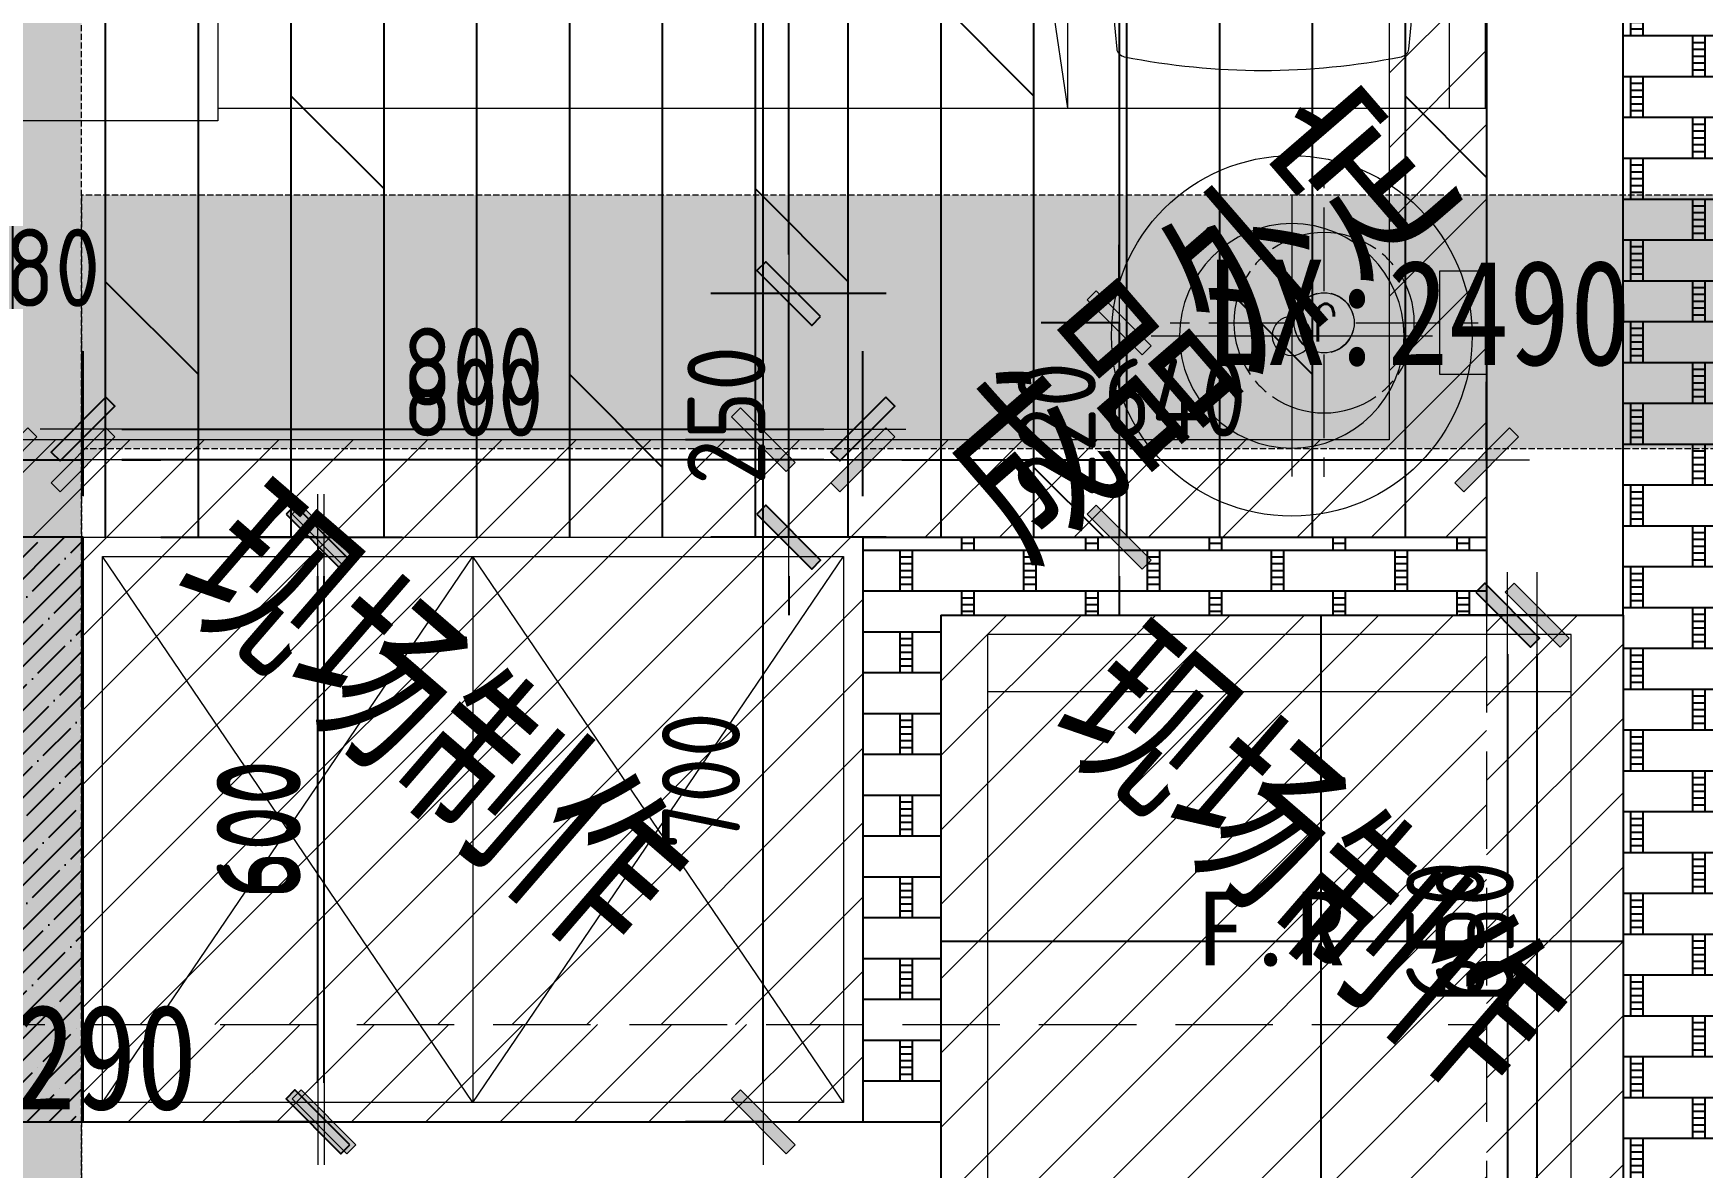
# Model space of a CAD drawing. Header units: millimetres. Extents: x 104198 to 1296755, y -81101 to 81453.
# Drawn here: x 573825 to 575538, y 14223 to 15387 of the extents above; entities that cross this region are included whole.
import ezdxf
from ezdxf.enums import TextEntityAlignment as Align

# ---------------------------------------------------------------- set-up
doc = ezdxf.new("R2010")
doc.units = ezdxf.units.MM
doc.header["$PDMODE"] = 3
doc.linetypes.add('DASH', pattern=[8.89, 6.35, -2.54])
doc.linetypes.add('NEGATIVE', pattern=[1.875, 0.625, -1.25])
doc.layers.get('Defpoints').update_dxf_attribs({"color": 250})
for name, color, linetype, lineweight in [('1-活动家具', 51, 'Continuous', 20), ('Lintel【过梁】', 6, 'DASH', 0), ('P★01 活动家具', 51, 'Continuous', 0), ('P★02 固定家具', 30, 'Continuous', 0), ('P★10 文字说明', 50, 'Continuous', 0), ('Q◆08 新建墙体填充', 250, 'Continuous', 0), ('T●01 天花造型', 51, 'Continuous', 0), ('T●02 天花填充', 250, 'Continuous', 0), ('天花尺寸', 44, 'Continuous', 0), ('天花灯具尺寸', 2, 'Continuous', 0)]:
    doc.layers.add(name, color=color, linetype=linetype, lineweight=lineweight)
for name, color, linetype in [('11-插座图', 1, 'Continuous'), ('D■02 地材填充', 250, 'Continuous'), ('P-新砌墙体填充', 8, 'Continuous'), ('墙体', 7, 'Continuous'), ('平面布置尺寸图', 7, 'Continuous')]:
    doc.layers.add(name, color=color, linetype=linetype)
doc.styles.add('CCD_DIM', font='ARCHS.SHX')
doc.styles.add('HB-SymText', font='romans.shx')
doc.styles.add('新宋体', font='', dxfattribs={"width": 0.85})
doc.styles.get('新宋体').set_extended_font_data('NSimSun')
doc.dimstyles.new('海龍1：40', dxfattribs={"dimscale": 40, "dimtxt": 2, "dimasz": 1, "dimexe": 2, "dimexo": 2, "dimgap": 0.6, "dimtad": 1, "dimdec": 0, "dimrnd": 5, "dimdsep": 46, "dimtxsty": 'CCD_DIM', "dimblk": 'WS-cj', "dimcen": 1, "dimclrd": 44, "dimclre": 44, "dimclrt": 2, "dimadec": 0, "dimazin": 2, "dimtfac": 1, "dimtdec": 4, "dimtix": 1, "dimtmove": 2, "dimatfit": 3, "dimldrblk": 'CCD_Leader_Arrow', "dimfxl": 5, "dimfxlon": 1, "dimtolj": 1, "dimarcsym": 0})

# ---------------------------------------------------------------- blocks, each defined once
blk = doc.blocks.new('WS-cj')
blk.add_hatch(color=2).paths.add_polyline_path([(0.588, 0.818), (-0.818, -0.588), (-0.588, -0.818), (0.818, 0.588)])
at = {"color": 2, "linetype": 'ByBlock', "lineweight": 0}
for p, q in [((-1.1, 0), (0, 0)), ((0, 0), (1.1, 0))]:
    blk.add_line(p, q, dxfattribs=at)
at = {"color": 2}
blk.add_lwpolyline([(0.588, 0.818), (-0.818, -0.588), (-0.588, -0.818), (0.818, 0.588)], close=True, dxfattribs=at)
blk = doc.blocks.new('*D437')
at = {"layer": 'Defpoints', "color": 0, "transparency": 16777216}
for p in [(573795.9, 14949.5), (573675.9, 14889.5), (573795.9, 14870.1)]:
    blk.add_point(p, dxfattribs=at)
at = {"layer": 'Q◆08 新建墙体填充', "color": 44, "lineweight": -2, "transparency": 16777216}
for p, q in [((573675.9, 14949.5), (573675.9, 15029.5)), ((573795.9, 14949.5), (573795.9, 15029.5)), ((573635.9, 14949.5), (573595.9, 14949.5)), ((573675.9, 14949.5), (573795.9, 14949.5)), ((573835.9, 14949.5), (573875.9, 14949.5))]:
    blk.add_line(p, q, dxfattribs=at)
at = {"layer": 'Q◆08 新建墙体填充', "color": 44, "lineweight": -2, "transparency": 16777216, "xscale": 40, "yscale": 40, "zscale": 40}
blk.add_blockref('WS-cj', (573675.9, 14949.5), dxfattribs=at)
at = {"layer": 'Q◆08 新建墙体填充', "color": 44, "lineweight": -2, "transparency": 16777216, "xscale": 40, "yscale": 40, "zscale": 40, "rotation": 180}
blk.add_blockref('WS-cj', (573795.9, 14949.5), dxfattribs=at)
at = {"layer": 'Q◆08 新建墙体填充', "color": 2, "transparency": 16777216, "insert": (573735.9, 15013.5), "char_height": 80, "attachment_point": 5, "style": 'CCD_DIM'}
blk.add_mtext('\\A1;120', dxfattribs=at)
blk = doc.blocks.new('CCD_Leader_Arrow')
at = {"color": 50, "linetype": 'ByBlock'}
blk.add_line((0, 0), (-1, 0), dxfattribs=at)
for points in [[(-0.859, 0.668), (-0.597, 0.852), (-0.24, 0), (0, 0)], [(-0.859, -0.668), (-0.597, -0.852), (-0.24, 0), (0, 0)]]:
    blk.add_solid(points, dxfattribs=at)
blk = doc.blocks.new('*D438')
at = {"layer": 'Defpoints', "color": 0, "transparency": 16777216}
for p in [(573875.9, 14949.5), (573795.9, 14870.1), (573875.9, 14870.1)]:
    blk.add_point(p, dxfattribs=at)
at = {"layer": 'Q◆08 新建墙体填充', "color": 44, "lineweight": -2, "transparency": 16777216}
for p, q in [((573795.9, 14949.5), (573795.9, 15029.5)), ((573875.9, 14949.5), (573875.9, 15029.5)), ((573755.9, 14949.5), (573715.9, 14949.5)), ((573795.9, 14949.5), (573875.9, 14949.5)), ((573915.9, 14949.5), (573955.9, 14949.5))]:
    blk.add_line(p, q, dxfattribs=at)
at = {"layer": 'Q◆08 新建墙体填充', "color": 44, "lineweight": -2, "transparency": 16777216, "xscale": 40, "yscale": 40, "zscale": 40}
blk.add_blockref('WS-cj', (573795.9, 14949.5), dxfattribs=at)
at = {"layer": 'Q◆08 新建墙体填充', "color": 44, "lineweight": -2, "transparency": 16777216, "xscale": 40, "yscale": 40, "zscale": 40, "rotation": 180}
blk.add_blockref('WS-cj', (573875.9, 14949.5), dxfattribs=at)
at = {"layer": 'Q◆08 新建墙体填充', "color": 2, "transparency": 16777216, "insert": (573844.7, 15146.6), "char_height": 80, "attachment_point": 5, "style": 'CCD_DIM'}
blk.add_mtext('\\A1;80', dxfattribs=at)
blk = doc.blocks.new('*D439')
at = {"layer": 'Defpoints', "color": 0, "transparency": 16777216}
for p in [(575316, 14949.5), (574676, 14870.1), (575316, 14870.1)]:
    blk.add_point(p, dxfattribs=at)
at = {"layer": 'Q◆08 新建墙体填充', "color": 44, "lineweight": -2, "transparency": 16777216}
for p, q in [((574676, 14949.5), (574676, 15029.5)), ((575316, 14949.5), (575316, 15029.5)), ((574716, 14949.5), (575276, 14949.5))]:
    blk.add_line(p, q, dxfattribs=at)
at = {"layer": 'Q◆08 新建墙体填充', "color": 44, "lineweight": -2, "transparency": 16777216, "xscale": 40, "yscale": 40, "zscale": 40, "rotation": 180}
blk.add_blockref('WS-cj', (574676, 14949.5), dxfattribs=at)
at = {"layer": 'Q◆08 新建墙体填充', "color": 44, "lineweight": -2, "transparency": 16777216, "xscale": 40, "yscale": 40, "zscale": 40}
blk.add_blockref('WS-cj', (575316, 14949.5), dxfattribs=at)
at = {"layer": 'Q◆08 新建墙体填充', "color": 2, "transparency": 16777216, "insert": (574996, 15013.5), "char_height": 80, "attachment_point": 5, "style": 'CCD_DIM'}
blk.add_mtext('\\A1;640', dxfattribs=at)
blk = doc.blocks.new('*D440')
at = {"layer": 'Defpoints', "color": 0, "transparency": 16777216}
for p in [(573875.9, 14949.5), (573875.9, 14832), (574676, 14832)]:
    blk.add_point(p, dxfattribs=at)
at = {"layer": 'Q◆08 新建墙体填充', "color": 44, "lineweight": -2, "transparency": 16777216}
for p, q in [((573875.9, 14912), (573875.9, 15029.5)), ((574676, 14912), (574676, 15029.5)), ((574636, 14949.5), (573915.9, 14949.5))]:
    blk.add_line(p, q, dxfattribs=at)
at = {"layer": 'Q◆08 新建墙体填充', "color": 44, "lineweight": -2, "transparency": 16777216, "xscale": 40, "yscale": 40, "zscale": 40, "rotation": 180}
blk.add_blockref('WS-cj', (573875.9, 14949.5), dxfattribs=at)
at = {"layer": 'Q◆08 新建墙体填充', "color": 44, "lineweight": -2, "transparency": 16777216, "xscale": 40, "yscale": 40, "zscale": 40}
blk.add_blockref('WS-cj', (574676, 14949.5), dxfattribs=at)
at = {"layer": 'Q◆08 新建墙体填充', "color": 2, "transparency": 16777216, "insert": (574275.9, 15013.5), "char_height": 80, "attachment_point": 5, "style": 'CCD_DIM'}
blk.add_mtext('\\A1;800', dxfattribs=at)
blk = doc.blocks.new('*D441')
at = {"layer": 'Defpoints', "color": 0, "transparency": 16777216}
for p in [(573875.9, 14870.1), (574123.2, 14870.1), (574046.8, 14270.1)]:
    blk.add_point(p, dxfattribs=at)
at = {"layer": 'Q◆08 新建墙体填充', "color": 44, "lineweight": -2, "transparency": 16777216}
for p, q in [((573955.9, 14870.1), (574203.2, 14870.1)), ((574123.2, 14310.1), (574123.2, 14830.1)), ((574123.2, 14270.1), (574203.2, 14270.1))]:
    blk.add_line(p, q, dxfattribs=at)
at = {"layer": 'Q◆08 新建墙体填充', "color": 44, "lineweight": -2, "transparency": 16777216, "xscale": 40, "yscale": 40, "zscale": 40}
for p, rotation in [((574123.2, 14870.1), 90), ((574123.2, 14270.1), 270)]:
    blk.add_blockref('WS-cj', p, dxfattribs=dict(at, rotation=rotation))
at = {"layer": 'Q◆08 新建墙体填充', "color": 2, "transparency": 16777216, "insert": (574059.2, 14570.1), "char_height": 80, "attachment_point": 5, "rotation": 90, "style": 'CCD_DIM'}
blk.add_mtext('\\A1;600', dxfattribs=at)
blk = doc.blocks.new('*D485')
at = {"layer": 'Defpoints', "color": 0, "transparency": 16777216}
for p in [(575316, 14790.1), (575337.6, 14140.1), (575456, 14140.1)]:
    blk.add_point(p, dxfattribs=at)
at = {"layer": '平面布置尺寸图', "color": 44, "lineweight": -2, "transparency": 16777216}
for p, q in [((575337.6, 14790.1), (575417.6, 14790.1)), ((575337.6, 14750.1), (575337.6, 14180.1)), ((575376, 14140.1), (575257.6, 14140.1))]:
    blk.add_line(p, q, dxfattribs=at)
at = {"layer": '平面布置尺寸图', "color": 44, "lineweight": -2, "transparency": 16777216, "xscale": 40, "yscale": 40, "zscale": 40}
for p, rotation in [((575337.6, 14790.1), 90), ((575337.6, 14140.1), 270)]:
    blk.add_blockref('WS-cj', p, dxfattribs=dict(at, rotation=rotation))
at = {"layer": '平面布置尺寸图', "color": 2, "transparency": 16777216, "insert": (575273.6, 14465.1), "char_height": 80, "attachment_point": 5, "rotation": 90, "style": 'CCD_DIM'}
blk.add_mtext('\\A1;650', dxfattribs=at)
blk = doc.blocks.new('*D486')
at = {"layer": 'Defpoints', "color": 0, "transparency": 16777216}
for p in [(574116.9, 14870.1), (574139.6, 14870.1), (574139.6, 14270.1)]:
    blk.add_point(p, dxfattribs=at)
at = {"layer": '平面布置尺寸图', "color": 44, "lineweight": -2, "transparency": 16777216}
for p, q in [((574116.9, 14870.1), (574036.9, 14870.1)), ((574116.9, 14310.1), (574116.9, 14830.1)), ((574116.9, 14270.1), (574036.9, 14270.1))]:
    blk.add_line(p, q, dxfattribs=at)
at = {"layer": '平面布置尺寸图', "color": 44, "lineweight": -2, "transparency": 16777216, "xscale": 40, "yscale": 40, "zscale": 40}
for p, rotation in [((574116.9, 14870.1), 90), ((574116.9, 14270.1), 270)]:
    blk.add_blockref('WS-cj', p, dxfattribs=dict(at, rotation=rotation))
at = {"layer": '平面布置尺寸图', "color": 2, "transparency": 16777216, "insert": (574052.9, 14570.1), "char_height": 80, "attachment_point": 5, "rotation": 90, "style": 'CCD_DIM'}
blk.add_mtext('\\A1;600', dxfattribs=at)
blk = doc.blocks.new('*D487')
at = {"layer": 'Defpoints', "color": 0, "transparency": 16777216}
for p in [(574676, 14981), (573875.9, 14870.1), (574676, 14870.1)]:
    blk.add_point(p, dxfattribs=at)
at = {"layer": '平面布置尺寸图', "color": 44, "lineweight": -2, "transparency": 16777216}
for p, q in [((573875.9, 14950.1), (573875.9, 15061)), ((574676, 14950.1), (574676, 15061)), ((573915.9, 14981), (574636, 14981))]:
    blk.add_line(p, q, dxfattribs=at)
at = {"layer": '平面布置尺寸图', "color": 44, "lineweight": -2, "transparency": 16777216, "xscale": 40, "yscale": 40, "zscale": 40, "rotation": 180}
blk.add_blockref('WS-cj', (573875.9, 14981), dxfattribs=at)
at = {"layer": '平面布置尺寸图', "color": 44, "lineweight": -2, "transparency": 16777216, "xscale": 40, "yscale": 40, "zscale": 40}
blk.add_blockref('WS-cj', (574676, 14981), dxfattribs=at)
at = {"layer": '平面布置尺寸图', "color": 2, "transparency": 16777216, "insert": (574275.9, 15045), "char_height": 80, "attachment_point": 5, "style": 'CCD_DIM'}
blk.add_mtext('\\A1;800', dxfattribs=at)
blk = doc.blocks.new('*D586')
at = {"layer": 'Defpoints', "color": 0, "transparency": 16777216}
for p in [(574573.9, 14970.1), (574637.3, 14970.1), (574637.3, 14270.1)]:
    blk.add_point(p, dxfattribs=at)
at = {"layer": '天花尺寸', "color": 44, "lineweight": -2, "transparency": 16777216}
for p, q in [((574573.9, 14970.1), (574493.9, 14970.1)), ((574573.9, 14310.1), (574573.9, 14930.1)), ((574573.9, 14270.1), (574493.9, 14270.1))]:
    blk.add_line(p, q, dxfattribs=at)
at = {"layer": '天花尺寸', "color": 44, "lineweight": -2, "transparency": 16777216, "xscale": 40, "yscale": 40, "zscale": 40}
for p, rotation in [((574573.9, 14970.1), 90), ((574573.9, 14270.1), 270)]:
    blk.add_blockref('WS-cj', p, dxfattribs=dict(at, rotation=rotation))
at = {"layer": '天花尺寸', "color": 2, "transparency": 16777216, "insert": (574509.9, 14620.1), "char_height": 80, "attachment_point": 5, "rotation": 90, "style": 'CCD_DIM'}
blk.add_mtext('\\A1;700', dxfattribs=at)
blk = doc.blocks.new('*D587')
at = {"layer": 'Defpoints', "color": 0, "transparency": 16777216}
for p in [(574573.9, 17150.1), (574573.9, 17150.1), (574637.3, 14970.1)]:
    blk.add_point(p, dxfattribs=at)
at = {"layer": '天花尺寸', "color": 44, "lineweight": -2, "transparency": 16777216}
for p, q in [((574573.9, 17150.1), (574493.9, 17150.1)), ((574573.9, 15010.1), (574573.9, 17110.1)), ((574573.9, 14970.1), (574493.9, 14970.1))]:
    blk.add_line(p, q, dxfattribs=at)
at = {"layer": '天花尺寸', "color": 44, "lineweight": -2, "transparency": 16777216, "xscale": 40, "yscale": 40, "zscale": 40}
for p, rotation in [((574573.9, 17150.1), 90), ((574573.9, 14970.1), 270)]:
    blk.add_blockref('WS-cj', p, dxfattribs=dict(at, rotation=rotation))
at = {"layer": '天花尺寸', "color": 2, "transparency": 16777216, "insert": (574509.9, 16060.1), "char_height": 80, "attachment_point": 5, "rotation": 90, "style": 'CCD_DIM'}
blk.add_mtext('\\A1;2180', dxfattribs=at)
blk = doc.blocks.new('*D831')
at = {"layer": '11-插座图', "color": 44, "lineweight": -2, "transparency": 16777216}
for p, q in [((574600, 15160.1), (574600, 15200.1)), ((574700, 15120.1), (574520, 15120.1)), ((574600, 14870.1), (574600, 15120.1)), ((574700, 14870.1), (574520, 14870.1)), ((574600, 14830.1), (574600, 14790.1))]:
    blk.add_line(p, q, dxfattribs=at)
at = {"layer": 'Defpoints', "color": 0, "transparency": 16777216}
for p in [(574600, 15120.1), (574780, 15120.1), (574780, 14870.1)]:
    blk.add_point(p, dxfattribs=at)
at = {"layer": '11-插座图', "color": 44, "lineweight": -2, "transparency": 16777216, "xscale": 40, "yscale": 40, "zscale": 40}
for p, rotation in [((574600, 15120.1), 270), ((574600, 14870.1), 90)]:
    blk.add_blockref('WS-cj', p, dxfattribs=dict(at, rotation=rotation))
at = {"layer": '11-插座图', "color": 2, "transparency": 16777216, "insert": (574536, 14995.1), "char_height": 80, "attachment_point": 5, "rotation": 90, "style": 'CCD_DIM'}
blk.add_mtext('\\A1;250', dxfattribs=at)
blk = doc.blocks.new('*D832')
at = {"layer": '11-插座图', "color": 44, "lineweight": -2, "transparency": 16777216}
for p, q in [((574600, 17020.1), (574520, 17020.1)), ((574600, 15160.1), (574600, 16980.1)), ((574700, 15120.1), (574520, 15120.1))]:
    blk.add_line(p, q, dxfattribs=at)
at = {"layer": 'Defpoints', "color": 0, "transparency": 16777216}
for p in [(574600, 17020.1), (574640, 17020.1), (574780, 15120.1)]:
    blk.add_point(p, dxfattribs=at)
at = {"layer": '11-插座图', "color": 44, "lineweight": -2, "transparency": 16777216, "xscale": 40, "yscale": 40, "zscale": 40}
for p, rotation in [((574600, 17020.1), 90), ((574600, 15120.1), 270)]:
    blk.add_blockref('WS-cj', p, dxfattribs=dict(at, rotation=rotation))
at = {"layer": '11-插座图', "color": 2, "transparency": 16777216, "insert": (574536, 16070.1), "char_height": 80, "attachment_point": 5, "rotation": 90, "style": 'CCD_DIM'}
blk.add_mtext('\\A1;1900', dxfattribs=at)
blk = doc.blocks.new('JBOX-C')
at = {"color": 0, "linetype": 'ByBlock', "flags": 128}
blk.add_lwpolyline([(2, 0, -1), (-2, 0, -1)], format="xyb", close=True, dxfattribs=at)
at = {"color": 0, "linetype": 'Continuous'}
for start, end in [(103.2436, 166.7565), (13.2437, 76.7563), (193.2438, 256.7561), (283.244, 346.7563)]:
    blk.add_arc((0, 0), 2, start, end, dxfattribs=at)
at = {"style": 'HB-SymText', "flags": 8}
blk.add_attdef('?', text='', height=2.5, dxfattribs=at).set_placement((0, 0), align=Align.MIDDLE)
blk.add_attdef('?', text='', height=2.5, dxfattribs=at).set_placement((0, 0), align=Align.MIDDLE)
blk = doc.blocks.new('CLT-A_FIXT')
at = {"color": 0, "linetype": 'Continuous'}
for p, q in [((0, 1.70688), (0, 1.49352)), ((0, 1.28016), (0, 0.35)), ((-1.49352, 0), (-1.70688, 0)), ((-0.35, 0), (-1.28016, 0)), ((1.28016, 0), (0.35, 0)), ((1.70688, 0), (1.49352, 0)), ((0, -0.35), (0, -1.28016)), ((0, -1.49352), (0, -1.70688))]:
    blk.add_line(p, q, dxfattribs=at)
for start, end in [(54.999995, 124.99991), (130.000113, 139.999945), (40.000017, 50.000021), (145.000148, 215.000121), (324.999996, 34.999986), (219.999751, 230.000156), (309.999961, 319.999793), (234.999786, 304.999758)]:
    blk.add_arc((0, 0), 1, start, end, dxfattribs=at)
blk = doc.blocks.new('CLT-A600')
at = {"linetype": 'NEGATIVE', "xscale": 300, "yscale": 300, "zscale": 2000}
blk.add_blockref('CLT-A_FIXT', (0, 0), dxfattribs=at)
at = {"xscale": 300, "yscale": 300, "zscale": 2000}
blk.add_blockref('CLT-A_FIXT', (0, 0), dxfattribs=at)
ref = blk.add_blockref('JBOX-C', (0, 0), dxfattribs=dict(xscale=50, yscale=50, zscale=50))
ref.add_attrib('?', 'J', dxfattribs={"height": 125, "style": 'HB-SymText', "flags": 8}).set_placement((0, 0), align=Align.MIDDLE)
ref.add_attrib('?', 'J', dxfattribs={"height": 125, "style": 'HB-SymText', "flags": 8}).set_placement((0, 0), align=Align.MIDDLE)
blk = doc.blocks.new('ehd')
at = {"layer": 'T●01 天花造型'}
blk.add_lwpolyline([(573564.6, 9604.1), (573564.6, 9498.2), (573516.3, 9498.2), (573516.3, 9604.1)], close=True, dxfattribs=at)
at = {"layer": 'T●01 天花造型', "extrusion": (0, 0, -1), "xscale": 0.3084677419235136, "yscale": 0.3084677419235136, "zscale": -0.3084677419235136}
blk.add_blockref('CLT-A600', (-573397.9, 9551.2), dxfattribs=at)
blk = doc.blocks.new('*D911')
at = {"layer": 'Defpoints', "color": 0, "transparency": 16777216}
for p in [(574991.3, 17030.1), (574939, 15090.1), (574991.3, 15090.1)]:
    blk.add_point(p, dxfattribs=at)
at = {"layer": '天花灯具尺寸', "color": 44, "lineweight": -2, "transparency": 16777216}
for p, q in [((574939, 17030.1), (574859, 17030.1)), ((574939, 16990.1), (574939, 15130.1)), ((574939, 15090.1), (574859, 15090.1))]:
    blk.add_line(p, q, dxfattribs=at)
at = {"layer": '天花灯具尺寸', "color": 44, "lineweight": -2, "transparency": 16777216, "xscale": 40, "yscale": 40, "zscale": 40}
for p, rotation in [((574939, 17030.1), 90), ((574939, 15090.1), 270)]:
    blk.add_blockref('WS-cj', p, dxfattribs=dict(at, rotation=rotation))
at = {"layer": '天花灯具尺寸', "color": 2, "transparency": 16777216, "insert": (574875, 16060.1), "char_height": 80, "attachment_point": 5, "rotation": 90, "style": 'CCD_DIM'}
blk.add_mtext('\\A1;1940', dxfattribs=at)
blk = doc.blocks.new('*D912')
at = {"layer": 'Defpoints', "color": 0, "transparency": 16777216}
for p in [(574991.3, 15090.1), (574897, 14870.1), (574939, 14870.1)]:
    blk.add_point(p, dxfattribs=at)
at = {"layer": '天花灯具尺寸', "color": 44, "lineweight": -2, "transparency": 16777216}
for p, q in [((574939, 15130.1), (574939, 15170.1)), ((574939, 15090.1), (574859, 15090.1)), ((574939, 15090.1), (574939, 14870.1)), ((574939, 14870.1), (575019, 14870.1)), ((574939, 14830.1), (574939, 14790.1))]:
    blk.add_line(p, q, dxfattribs=at)
at = {"layer": '天花灯具尺寸', "color": 44, "lineweight": -2, "transparency": 16777216, "xscale": 40, "yscale": 40, "zscale": 40}
for p, rotation in [((574939, 15090.1), 270), ((574939, 14870.1), 90)]:
    blk.add_blockref('WS-cj', p, dxfattribs=dict(at, rotation=rotation))
at = {"layer": '天花灯具尺寸', "color": 2, "transparency": 16777216, "insert": (574875, 14980.1), "char_height": 80, "attachment_point": 5, "rotation": 90, "style": 'CCD_DIM'}
blk.add_mtext('\\A1;220', dxfattribs=at)
blk = doc.blocks.new('*D917')
at = {"layer": 'Defpoints', "color": 0, "transparency": 16777216}
for p in [(575367.9, 14790.1), (575405.7, 14790.1), (575456, 14140.1)]:
    blk.add_point(p, dxfattribs=at)
at = {"layer": 'Q◆08 新建墙体填充', "color": 44, "lineweight": -2, "transparency": 16777216}
for p, q in [((575367.9, 14790.1), (575287.9, 14790.1)), ((575367.9, 14180.1), (575367.9, 14750.1)), ((575376, 14140.1), (575287.9, 14140.1))]:
    blk.add_line(p, q, dxfattribs=at)
at = {"layer": 'Q◆08 新建墙体填充', "color": 44, "lineweight": -2, "transparency": 16777216, "xscale": 40, "yscale": 40, "zscale": 40}
for p, rotation in [((575367.9, 14790.1), 90), ((575367.9, 14140.1), 270)]:
    blk.add_blockref('WS-cj', p, dxfattribs=dict(at, rotation=rotation))
at = {"layer": 'Q◆08 新建墙体填充', "color": 2, "transparency": 16777216, "insert": (575303.9, 14465.1), "char_height": 80, "attachment_point": 5, "rotation": 90, "style": 'CCD_DIM'}
blk.add_mtext('\\A1;650', dxfattribs=at)
blk = doc.blocks.new('A$C41F843A1')
at = {"layer": '1-活动家具', "color": 51}
blk.add_line((12.9, 1300.6), (12.9, 0), dxfattribs=at)
at = {"layer": '1-活动家具', "color": 45}
for q in [(1512.9, 651.5), (1512.9, 428.6)]:
    blk.add_line((12.9, 428.6), q, dxfattribs=at)
at = {"layer": '1-活动家具', "color": 51}
for points in [[(1525.7, 1300.6), (0, 1300.6), (0, 1704.6), (1525.7, 1704.6)], [(1512.9, 37.5), (12.9, 37.5), (12.9, 0), (1512.9, 0)]]:
    blk.add_lwpolyline(points, close=True, dxfattribs=at)
at = {"layer": '1-活动家具', "color": 45}
blk.add_lwpolyline([(647.5, 378.2, -0.322023), (655.6, 370.6, -0.09885), (655.6, 86.7, -0.322023), (647.5, 79.1, -0.049649), (73.6, 79.1, -0.322023), (65.5, 86.7, -0.09885), (65.5, 370.6, -0.322023), (73.6, 378.2, -0.049649)], format="xyb", close=True, dxfattribs=at)
blk = doc.blocks.new('A$C1AED7FCF')
at = {"layer": '1-活动家具', "color": 45}
for points in [[(247.5, 0), (247.5, 495.1)], [(0, 247.5), (495.1, 247.5)]]:
    blk.add_lwpolyline(points, dxfattribs=at)
at = {"layer": '1-活动家具', "color": 51, "ltscale": 2000}
blk.add_circle((247.5, 247.5), 197.5, dxfattribs=at)
at = {"layer": '1-活动家具', "color": 45}
blk.add_circle((247.5, 247.5), 34.5, dxfattribs=at)

msp = doc.modelspace()

# ---------------------------------------------------------------- hatches: boundary and pattern name
at = {"layer": 'D■02 地材填充'}
h = msp.add_hatch(dxfattribs=at)
h.set_pattern_fill('_USER', color=256, scale=800, style=0, double=1, pattern_type=0)
h.set_pattern_definition([(0, (572745.9, 13655.1), (0, 800), []), (90, (572745.9, 13655.1), (-800, 5e-14), [])])
h.paths.add_polyline_path([(578016, 17510.1), (578116, 17510.1), (578386, 17510.1), (578386, 17720.1), (578616, 17720.1), (578616, 18730.1), (576116, 18730.1), (575566, 18730.1), (575566, 18620.1), (575566, 18190.1), (575566, 17510.1), (575866, 17510.1), (575866, 17230.1), (575556, 17230.1), (575556, 15420.1), (575556, 14140.1), (575456, 14140.1), (575456, 14790.1), (574756, 14790.1), (574756, 14270.1), (574756, 14140.1), (573710.9, 14140.1), (573710.9, 14120.1), (573660.9, 14120.1), (573660.9, 14140.1), (572830.9, 14140.1), (572830.9, 14120.1), (572780.9, 14120.1), (572780.9, 14140.1), (572756, 14140.1), (572745.9, 14140.1), (572745.9, 14125.1), (572765.9, 14125.1), (572765.9, 14075.1), (572745.9, 14075.1), (572745.9, 13245.1), (572765.9, 13245.1), (572765.9, 13190.1), (572800.9, 13190.1), (572800.9, 13170.1), (573630.9, 13170.1), (573630.9, 13190.1), (573680.9, 13190.1), (573680.9, 13170.1), (573975.9, 13170.1), (574161, 13170.1), (574161, 13190.1), (574211, 13190.1), (574211, 13170.1), (574881, 13170.1), (574881, 13190.1), (574931, 13190.1), (574931, 13170.1), (575806, 13170.1), (575806, 10920.1), (575636, 10920.1), (575636, 10290.1), (575691, 10290.1), (575691, 10270.1), (576411, 10270.1), (576411, 10290.1), (576461, 10290.1), (576461, 10270.1), (576476, 10270.1), (577146, 10270.1), (577146, 10300.1), (577216, 10300.1), (577216, 10270.1), (578186, 10270.1), (578186, 10300.1), (578246, 10300.1), (578246, 10270.1), (578316, 10270.1), (578316, 13170.1), (578616, 13170.1), (578616, 17230.1), (578316, 17230.1), (578116, 17230.1), (578016, 17230.1)])
h = msp.add_hatch(dxfattribs=at)
h.set_pattern_fill('DOLMIT', color=256, scale=15, angle=90, style=0)
h.set_pattern_definition([(90, (572756, 14370.08), (-95.25, 6e-15), []), (135, (572756, 14370.08), (-190.5, -190.5), [134.704, -269.408])])
h.paths.add_polyline_path([(575316, 17250.1), (572756, 17250.1), (572756, 14370.1), (572780.9, 14370.1), (572780.9, 14390.1), (572830.9, 14390.1), (572830.9, 14370.1), (573660.9, 14370.1), (573660.9, 14390.1), (573710.9, 14390.1), (573710.9, 14370.1), (573795.9, 14370.1), (573795.9, 14870.1), (573875.9, 14870.1), (574676, 14870.1), (575316, 14870.1), (575316, 15420.1)])
at = {"layer": 'Lintel【过梁】'}
h = msp.add_hatch(dxfattribs=at)
h.set_pattern_fill('AR-CONC', color=250)
h.set_pattern_definition([(50, (-23.27, 469.2), (182.18467, -15.939086), [19.05, -209.55]), (355, (-23.27, 469.2), (-35.24342, 191.056845), [15.24, -167.640584]), (100.451445, (-8.09, 467.88), (146.941247, 175.11775), [16.19001, -178.090245]), (46.1842, (-23.27, 520), (271.07904, -42.04233), [28.575, -314.325]), (96.63556, (-0.68, 516.5), (237.40413, 247.42612), [24.28502, -267.13561]), (351.18415, (-23.27, 520), (237.40413, 247.42612), [22.85997, -251.45973]), (21, (2.13, 507.3), (151.61439, -102.2652), [19.05, -209.55]), (326, (2.13, 507.3), (61.80203, 184.187966), [15.24, -167.64]), (71.451445, (14.76, 498.78), (213.41642, 81.92277), [16.19001, -178.08994]), (37.5, (-23.27, 469.205), (3.088603, 84.555039), [0, -165.608, 0, -170.18, 0, -168.275]), (7.5, (-23.27, 469.205), (66.819663, 100.180575), [0, -97.028, 0, -161.798, 0, -64.135]), (327.5, (-79.91, 469.205), (135.590595, -5.728744), [0, -63.5, 0, -198.12, 0, -262.89]), (317.5, (-105.31, 469.2), (148.129181, 25.42649), [0, -82.55, 0, -131.572, 0, -186.69])])
h.paths.add_polyline_path([(570024.4, 15081.1), (570264.4, 15081.1), (570264.4, 10181.1), (570024.4, 10181.1)])
h.paths.add_polyline_path([(573634.4, 12811.1), (573874.4, 12811.1), (573874.4, 15671.1), (573634.4, 15671.1)])
h.paths.add_polyline_path([(578954.4, 13731.1), (573874.4, 13731.1), (573874.4, 13971.1), (578954.4, 13971.1)])
h.paths.add_polyline_path([(575884.4, 13731.1), (575644.4, 13731.1), (575644.4, 10991.1), (575884.4, 10991.1)])
h.paths.add_polyline_path([(576294.4, 13971.1), (576054.4, 13971.1), (576054.4, 16351.1), (576294.4, 16351.1)])
h.paths.add_polyline_path([(573874.4, 14961.1), (576054.4, 14961.1), (576054.4, 15221.1), (573874.4, 15221.1)])
at = {"layer": 'P-新砌墙体填充', "lineweight": -3}
h = msp.add_hatch(dxfattribs=at)
h.set_pattern_fill('BRSTONE', color=256, scale=5, style=0)
h.set_pattern_definition([(0, (774942.82, -149614.948), (9e-15, 41.91), []), (90, (775057.12, -149614.95), (-63.5, 41.91), [41.91, -41.91]), (90, (775044.42, -149614.95), (-63.5, 41.91), [41.91, -41.91]), (0, (775057.12, -149607.963), (63.5, 41.91), [-114.3, 12.7]), (0, (775057.12, -149600.978), (63.5, 41.91), [-114.3, 12.7]), (0, (775057.12, -149593.993), (63.5, 41.91), [-114.3, 12.7]), (0, (775057.12, -149587.008), (63.5, 41.91), [-114.3, 12.7]), (0, (775057.12, -149580.023), (63.5, 41.91), [-114.3, 12.7])])
h.paths.add_polyline_path([(575556, 15420.1), (575456, 15420.1), (575456, 14790.1), (575456, 14140.1), (575556, 14140.1)])
at = {"layer": 'P-新砌墙体填充'}
h = msp.add_hatch(dxfattribs=at)
h.set_pattern_fill('ANSI35', color=256, scale=5, style=0)
h.set_pattern_definition([(45, (573795.87, 14270.112), (-22.4506, 22.4506), []), (45, (573818.32, 14270.112), (-22.4506, 22.4506), [39.6875, -7.9375, 0, -7.9375])])
h.paths.add_polyline_path([(573875.9, 14870.1), (573795.9, 14870.1), (573795.9, 14270.1), (573875.9, 14270.1)])
at = {"layer": 'P-新砌墙体填充', "lineweight": -3}
h = msp.add_hatch(dxfattribs=at)
h.set_pattern_fill('BRSTONE', color=256, scale=5, style=0)
h.set_pattern_definition([(0, (574676, 14270.11), (9e-15, 41.91), []), (90, (574790.3, 14270.11), (-63.5, 41.91), [41.91, -41.91]), (90, (574777.6, 14270.11), (-63.5, 41.91), [41.91, -41.91]), (0, (574790.3, 14277.097), (63.5, 41.91), [-114.3, 12.7]), (0, (574790.3, 14284.08), (63.5, 41.91), [-114.3, 12.7]), (0, (574790.3, 14291.067), (63.5, 41.91), [-114.3, 12.7]), (0, (574790.3, 14298.05), (63.5, 41.91), [-114.3, 12.7]), (0, (574790.3, 14305.037), (63.5, 41.91), [-114.3, 12.7])])
h.paths.add_polyline_path([(574756, 14790.1), (575316, 14790.1), (575316, 14870.1), (574676, 14870.1), (574676, 14270.1), (574756, 14270.1)])
at = {"layer": 'T●02 天花填充'}
h = msp.add_hatch(dxfattribs=at)
h.set_pattern_fill('ANSI31', color=256, scale=17, style=0)
h.set_pattern_definition([(45, (572866, 14370.08), (-38.1661, 38.1661), [])])
edge = h.paths.add_edge_path()
edge.add_line((574676, 14870.1), (575316, 14870.1))
edge.add_line((575316, 14870.1), (575316, 15420.1))
edge.add_line((575316, 15420.1), (575316, 17250.1))
edge.add_line((575316, 17250.1), (572866, 17250.1))
edge.add_line((572866, 17250.1), (572866, 17150.1))
edge.add_line((572866, 17150.1), (575216, 17150.1))
edge.add_line((575216, 17150.1), (575216, 14970.1))
edge.add_line((575216, 14970.1), (573611, 14970.1))
edge.add_spline(control_points=[(573611, 14970.1), (573614.9, 14965.5), (573621.9, 14950.2), (573611.9, 14925.5), (573596.2, 14919.8), (573589.8, 14917.5)], knot_values=[0, 0, 0, 0, 26.743925, 70.176653, 99.95016, 99.95016, 99.95016, 99.95016], degree=3, periodic=0)
edge.add_line((573589.8, 14917.5), (573589.8, 14970.1))
edge.add_line((573589.8, 14970.1), (573474.1, 14970.1))
edge.add_spline(control_points=[(573474.1, 14970.1), (573477.9, 14965.5), (573485, 14950.2), (573475, 14925.5), (573459.3, 14919.8), (573452.9, 14917.5)], knot_values=[0, 0, 0, 0, 26.743925, 70.176653, 99.95016, 99.95016, 99.95016, 99.95016], degree=3, periodic=0)
edge.add_line((573452.9, 14917.5), (573452.9, 14970.1))
edge.add_line((573452.9, 14970.1), (573337.1, 14970.1))
edge.add_spline(control_points=[(573337.1, 14970.1), (573341, 14965.5), (573348, 14950.2), (573338, 14925.5), (573322.3, 14919.8), (573315.9, 14917.5)], knot_values=[0, 0, 0, 0, 26.743925, 70.176653, 99.95016, 99.95016, 99.95016, 99.95016], degree=3, periodic=0)
edge.add_line((573315.9, 14917.5), (573315.9, 14970.1))
edge.add_line((573315.9, 14970.1), (573200.2, 14970.1))
edge.add_spline(control_points=[(573200.2, 14970.1), (573204.1, 14965.5), (573211.1, 14950.2), (573201.1, 14925.5), (573185.4, 14919.8), (573179, 14917.5)], knot_values=[0, 0, 0, 0, 26.743925, 70.176653, 99.95016, 99.95016, 99.95016, 99.95016], degree=3, periodic=0)
edge.add_line((573179, 14917.5), (573179, 14970.1))
edge.add_line((573179, 14970.1), (573063.2, 14970.1))
edge.add_spline(control_points=[(573063.2, 14970.1), (573067.1, 14965.5), (573074.1, 14950.2), (573064.1, 14925.5), (573048.4, 14919.8), (573042, 14917.5)], knot_values=[0, 0, 0, 0, 26.743925, 70.176653, 99.95016, 99.95016, 99.95016, 99.95016], degree=3, periodic=0)
edge.add_line((573042, 14917.5), (573042, 14970.1))
edge.add_line((573042, 14970.1), (572866, 14970.1))
edge.add_line((572866, 14970.1), (572866, 14370.1))
edge.add_line((572866, 14370.1), (573795.9, 14370.1))
edge.add_line((573795.9, 14370.1), (573795.9, 14458.5))
edge.add_line((573795.9, 14458.5), (573717.4, 14458.5))
edge.add_line((573717.4, 14458.5), (573717.4, 14452.2))
edge.add_line((573717.4, 14452.2), (572917.5, 14452.2))
edge.add_line((572917.5, 14452.2), (572917.5, 14873.7))
edge.add_line((572917.5, 14873.7), (573717.4, 14873.7))
edge.add_line((573717.4, 14873.7), (573717.4, 14692.7))
edge.add_line((573717.4, 14692.7), (573795.9, 14692.7))
edge.add_line((573795.9, 14692.7), (573795.9, 14870.1))
edge.add_line((573795.9, 14870.1), (573875.9, 14870.1))
edge.add_line((573875.9, 14870.1), (573875.9, 14370.1))
edge.add_line((573875.9, 14370.1), (574676, 14370.1))
edge.add_line((574676, 14370.1), (574676, 14870.1))
h = msp.add_hatch(dxfattribs=at)
h.set_pattern_fill('ANSI31', color=256, scale=17, style=0)
h.set_pattern_definition([(45, (572745.87, 13170.093), (-38.1661, 38.1661), [])])
h.paths.add_polyline_path([(573660.9, 14290.1), (573710.9, 14290.1), (573710.9, 14270.1), (573795.9, 14270.1), (573795.9, 14370.1), (572756, 14370.1), (572756, 14270.1), (572780.9, 14270.1), (572780.9, 14290.1), (572830.9, 14290.1), (572830.9, 14270.1), (573660.9, 14270.1)])
h.paths.add_polyline_path([(574676, 14370.1), (573875.9, 14370.1), (573875.9, 14270.1), (574676, 14270.1)])
h.paths.add_polyline_path([(575316, 14370.1), (574756, 14370.1), (574756, 14270.1), (574756, 14140.1), (575316, 14140.1)])
h.paths.add_polyline_path([(575316, 14790.1), (574756, 14790.1), (574756, 14370.1), (575316, 14370.1)])
h.paths.add_polyline_path([(575316, 14140.1), (574756, 14140.1), (573710.9, 14140.1), (573710.9, 14120.1), (573660.9, 14120.1), (573660.9, 14140.1), (572830.9, 14140.1), (572830.9, 14120.1), (572780.9, 14120.1), (572780.9, 14140.1), (572756, 14140.1), (572745.9, 14140.1), (572745.9, 14125.1), (572765.9, 14125.1), (572765.9, 14075.1), (572745.9, 14075.1), (572745.9, 13245.1), (572765.9, 13245.1), (572765.9, 13190.1), (572810.9, 13190.1), (572810.9, 13170.1), (573630.9, 13170.1), (573630.9, 13190.1), (573680.9, 13190.1), (573680.9, 13170.1), (573976, 13170.1), (574161, 13170.1), (574161, 13190.1), (574211, 13190.1), (574211, 13170.1), (574881, 13170.1), (574881, 13190.1), (574931, 13190.1), (574931, 13170.1), (575316, 13170.1)])
h.paths.add_polyline_path([(572785.9, 13210.1), (572785.9, 14100.1), (575276, 14100.1), (575276, 13210.1)], flags=16)
h.paths.add_polyline_path([(574486.5, 13655.1, -1), (574405.4, 13655.1, -1)], flags=0)
h.paths.add_polyline_path([(573656.4, 13655.1, -1), (573575.4, 13655.1, -1)], flags=0)
h = msp.add_hatch(dxfattribs=at)
h.set_pattern_fill('ANSI31', color=256, scale=17, style=0)
h.set_pattern_definition([(45, (575316, 13170.093), (-38.166, 38.166), [])])
h.paths.add_polyline_path([(575556, 14140.1), (575456, 14140.1), (575456, 14790.1), (575316, 14790.1), (575316, 13170.1), (575556, 13170.1)])

# ---------------------------------------------------------------- linework, layer by layer
at = {"color": 5}
for p, q in [((574676, 14870.1), (575316, 14870.1)), ((574676, 14870.1), (574676, 14270.1)), ((574756, 14790.1), (574756, 14270.1))]:
    msp.add_line(p, q, dxfattribs=at)
msp.add_lwpolyline([(574756, 14790.1), (575456, 14790.1), (575456, 14140.1), (575556, 14140.1), (575556, 15420.1)], dxfattribs=at)
msp.add_lwpolyline([(573875.9, 14870.1), (573795.9, 14870.1), (573795.9, 14270.1), (573875.9, 14270.1)], close=True, dxfattribs=at)
at = {"layer": 'Lintel【过梁】', "color": 3}
for p, q in [((573874.4, 15071.1), (573874.4, 12811.1)), ((573874.4, 14961.1), (576054.4, 14961.1))]:
    msp.add_line(p, q, dxfattribs=at)
for points in [[(573634.4, 12811.1), (573874.4, 12811.1), (573874.4, 15791.1), (573634.4, 15791.1)], [(573874.4, 14961.1), (576054.4, 14961.1), (576054.4, 15221.1), (573874.4, 15221.1)]]:
    msp.add_lwpolyline(points, close=True, dxfattribs=at)
at = {"layer": 'P★01 活动家具', "color": 35}
msp.add_line((574803.9, 14711.8), (575402.9, 14711.8), dxfattribs=at)
msp.add_lwpolyline([(574803.9, 14185.2), (575402.9, 14185.2), (575402.9, 14770.2), (574803.9, 14770.2)], close=True, dxfattribs=at)
at = {"layer": 'P★01 活动家具'}
msp.add_circle((575116.1, 15076.6), 185, dxfattribs=at)
at = {"layer": 'P★02 固定家具', "color": 250}
for p, q in [((574275.9, 14290.1), (573895.9, 14850.1)), ((573895.9, 14290.1), (574275.9, 14850.1)), ((574275.9, 14850.1), (574275.9, 14290.1)), ((574275.9, 14290.1), (574656, 14850.1)), ((574656, 14290.1), (574275.9, 14850.1))]:
    msp.add_line(p, q, dxfattribs=at)
at = {"layer": 'P★02 固定家具', "color": 2}
msp.add_lwpolyline([(573875.9, 14870.1), (574676, 14870.1), (574676, 14270.1), (573875.9, 14270.1)], close=True, dxfattribs=at)
at = {"layer": 'P★02 固定家具', "color": 250}
msp.add_lwpolyline([(573895.9, 14850.1), (574656, 14850.1), (574656, 14290.1), (573895.9, 14290.1)], close=True, dxfattribs=at)
at = {"layer": 'T●01 天花造型', "color": 8, "linetype": 'DASH', "ltscale": 15.748031}
for p, q in [((575316, 14790.1), (575316, 13170.1)), ((572756.7, 14370.1), (575316, 14370.1))]:
    msp.add_line(p, q, dxfattribs=at)
at = {"layer": 'T●01 天花造型'}
msp.add_lwpolyline([(572866, 17150.1), (575216, 17150.1), (575216, 14970.1), (572866, 14970.1)], close=True, dxfattribs=at)
at = {"layer": '墙体', "color": 7}
for p, q in [((575316, 15420.1), (575316, 14790.1)), ((575456, 14790.1), (575456, 15420.1)), ((573675.9, 14270.1), (574756, 14270.1)), ((574756, 14270.1), (574756, 14140.1))]:
    msp.add_line(p, q, dxfattribs=at)

# ---------------------------------------------------------------- block references
at = {"layer": 'P★01 活动家具', "rotation": 90}
msp.add_blockref('A$C41F843A1', (575315, 15297.3), dxfattribs=at)
at = {"layer": 'P★01 活动家具', "xscale": -0.583199999993667, "yscale": 0.583199999993667, "zscale": 0.5832000000000002, "rotation": 180}
msp.add_blockref('A$C1AED7FCF', (574971.8, 15221), dxfattribs=at)
at = {"layer": 'T●01 天花造型', "xscale": -1, "rotation": 180}
msp.add_blockref('ehd', (1751.4, 24641.3), dxfattribs=at)

# ---------------------------------------------------------------- texts
at = {"layer": 'Lintel【过梁】', "color": 51, "style": '新宋体', "width": 0.85}
for s, p in [('LX:2490', (575026.9, 15046.8)), ('LX:2290', (573556, 14282.8))]:
    msp.add_text(s, height=108, dxfattribs=at).set_placement(p)
at = {"layer": 'P★01 活动家具', "insert": (575017.2, 14632.2), "char_height": 75.6, "width": 9105.872, "attachment_point": 1}
msp.add_mtext('{\\fSTSong|b0|i0|c134|p2;\\PF.R}', dxfattribs=at)
at = {"layer": 'P★10 文字说明', "style": '新宋体', "width": 0.75}
for s, rotation, p in [('成品外定', 40.8554, (574840.3, 14843.3)), ('现场制作', 319.1446, (573964.1, 14822.5)), ('现场制作', 319.1446, (574865.3, 14678))]:
    msp.add_text(s, height=145.6, rotation=rotation, dxfattribs=at).set_placement(p)

# ---------------------------------------------------------------- dimensions: what is measured, and where the dimension line sits
at = {"layer": '11-插座图', "color": 6}
for base, p1, p2, picture, middle in [((574600, 17020.1), (574780, 15120.1), (574640, 17020.1), '*D832', (574536, 16070.1)), ((574600, 15120.1), (574780, 14870.1), (574780, 15120.1), '*D831', (574536, 14995.1))]:
    dim = msp.add_linear_dim(base=base, p1=p1, p2=p2, angle=90, dimstyle='海龍1：40', dxfattribs=at)
    dim.commit()
    dim.dimension.update_dxf_attribs({"geometry": picture, "text_midpoint": middle})
at = {"layer": 'Q◆08 新建墙体填充', "color": 1}
dim = msp.add_linear_dim(base=(573875.9, 14949.5), p1=(573795.9, 14870.1), p2=(573875.9, 14870.1), dimstyle='海龍1：40', dxfattribs=at)
dim.commit()
dim.dimension.update_dxf_attribs({"geometry": '*D438', "text_midpoint": (573844.7, 15146.6), "dimtype": 160})
for base, p1, p2, picture, middle in [((573795.9, 14949.5), (573675.9, 14889.5), (573795.9, 14870.1), '*D437', (573735.9, 15013.5)), ((573875.9, 14949.5), (574676, 14832), (573875.9, 14832), '*D440', (574275.9, 15013.5)), ((575316, 14949.5), (574676, 14870.1), (575316, 14870.1), '*D439', (574996, 15013.5))]:
    dim = msp.add_linear_dim(base=base, p1=p1, p2=p2, dimstyle='海龍1：40', dxfattribs=at)
    dim.commit()
    dim.dimension.update_dxf_attribs({"geometry": picture, "text_midpoint": middle})
for base, p1, p2, picture, middle in [((574123.2, 14870.1), (574046.8, 14270.1), (573875.9, 14870.1), '*D441', (574059.2, 14570.1)), ((575367.9, 14790.1), (575456, 14140.1), (575405.7, 14790.1), '*D917', (575303.9, 14465.1))]:
    dim = msp.add_linear_dim(base=base, p1=p1, p2=p2, angle=90, dimstyle='海龍1：40', dxfattribs=at)
    dim.commit()
    dim.dimension.update_dxf_attribs({"geometry": picture, "text_midpoint": middle})
at = {"layer": '天花尺寸', "color": 1}
for base, p1, p2, picture, middle in [((574573.9, 17150.1), (574637.3, 14970.1), (574573.9, 17150.1), '*D587', (574509.9, 16060.1)), ((574573.9, 14970.1), (574637.3, 14270.1), (574637.3, 14970.1), '*D586', (574509.9, 14620.1))]:
    dim = msp.add_linear_dim(base=base, p1=p1, p2=p2, angle=90, dimstyle='海龍1：40', dxfattribs=at)
    dim.commit()
    dim.dimension.update_dxf_attribs({"geometry": picture, "text_midpoint": middle})
at = {"layer": '天花灯具尺寸', "color": 1}
for base, p1, p2, picture, middle in [((574939, 15090.1), (574991.3, 17030.1), (574991.3, 15090.1), '*D911', (574875, 16060.1)), ((574939, 14870.1), (574991.3, 15090.1), (574897, 14870.1), '*D912', (574875, 14980.1))]:
    dim = msp.add_linear_dim(base=base, p1=p1, p2=p2, angle=90, dimstyle='海龍1：40', dxfattribs=at)
    dim.commit()
    dim.dimension.update_dxf_attribs({"geometry": picture, "text_midpoint": middle})
at = {"layer": '平面布置尺寸图', "color": 1}
dim = msp.add_linear_dim(base=(574676, 14981), p1=(573875.9, 14870.1), p2=(574676, 14870.1), dimstyle='海龍1：40', dxfattribs=at)
dim.commit()
dim.dimension.update_dxf_attribs({"geometry": '*D487', "text_midpoint": (574275.9, 15045)})
for base, p1, p2, picture, middle in [((574116.9, 14870.1), (574139.6, 14270.1), (574139.6, 14870.1), '*D486', (574052.9, 14570.1)), ((575337.6, 14140.1), (575316, 14790.1), (575456, 14140.1), '*D485', (575273.6, 14465.1))]:
    dim = msp.add_linear_dim(base=base, p1=p1, p2=p2, angle=90, dimstyle='海龍1：40', dxfattribs=at)
    dim.commit()
    dim.dimension.update_dxf_attribs({"geometry": picture, "text_midpoint": middle})

doc.saveas('drawing.dxf')
